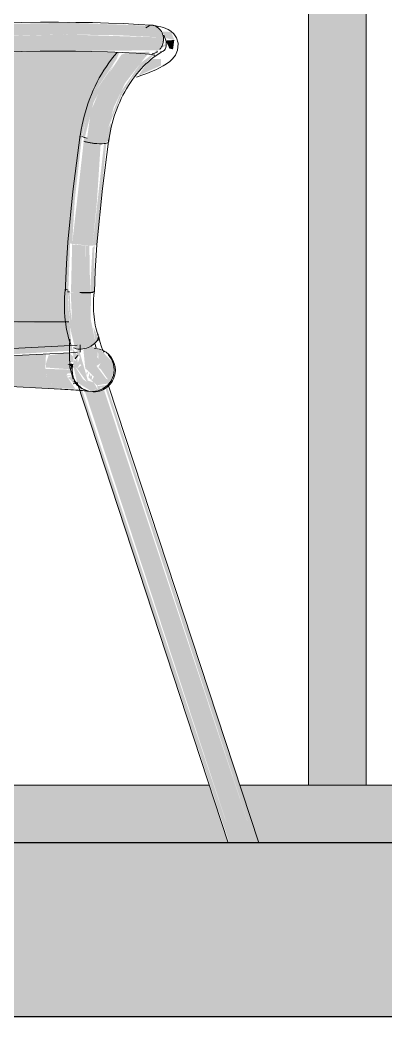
# Model space of a CAD drawing. Header units: inches. Extents: x -23227 to -2744, y -314 to 853.
# Drawn here: x -19325.59 to -19312.96, y -6.32 to 28.43 of the extents above; entities that cross this region are included whole.
import ezdxf

# ---------------------------------------------------------------- set-up
doc = ezdxf.new("R2010")
doc.units = ezdxf.units.IN
doc.header["$MEASUREMENT"] = 0
doc.linetypes.add('Grid Line 1_2_', pattern=[0.875, 0.5, -0.125, 0.125, -0.125])
doc.linetypes.add('Grid Line 1_2__2_', pattern=[0.875, 0.5, -0.125, 0.125, -0.125])
for name, color, linetype, lineweight in [('A-FLOR', 192, 'Continuous', 9), ('A-FLOR-LEVL', 51, 'Continuous', 9), ('A-GLAZ-CWMG', 51, 'Continuous', 9), ('I-FURN', 30, 'Continuous', 9)]:
    doc.layers.add(name, color=color, linetype=linetype, lineweight=lineweight)

# ---------------------------------------------------------------- blocks, each defined once
blk = doc.blocks.new('Locker Rooms and Restrooms_rvt-2-Section 8')
at = {"layer": 'A-FLOR-LEVL', "linetype": 'Grid Line 1_2__2_'}
blk.add_line((-26557.324, 0), (-21746.959, 0), dxfattribs=at)
blk = doc.blocks.new('Struct_Xcel_Sports Complex_rvt-2-Section 8')
at = {"layer": 'A-FLOR'}
blk.add_hatch(color=254, dxfattribs=at).paths.add_polyline_path([(-25258.048, -6.32), (-25189.865, -6.32), (-25174.515, -6), (-22066.14, -6), (-22066.14, 0), (-25174.515, 0), (-25189.865, -0.32), (-25287.665, -0.32), (-25303.015, 0), (-26276.89, 0), (-26276.89, -6), (-25303.015, -6), (-25287.665, -6.32)], flags=0)
at = {"layer": 'A-FLOR', "color": 10, "lineweight": 25}
for p, q in [((-25737.265, 0), (-26276.89, 0)), ((-26276.89, -6), (-25303.015, -6))]:
    blk.add_line(p, q, dxfattribs=at)
blk = doc.blocks.new('HermanMiller_Collection_Air-Chair_SideChair_Arms - Arms-457867-Section 8')
at = {"layer": 'I-FURN'}
for points in [[(-26167.835, 27.825), (-26167.966, 28.117), (-26168.134, 28.228), (-26171.089, 28.334), (-26175.791, 28.249), (-26175.645, 28.117), (-26175.562, 27.825), (-26171.222, 27.931), (-26169.395, 27.904)], [(-26167.457, 27.741), (-26167.567, 28.018), (-26167.903, 28.032), (-26167.739, 27.804)], [(-26173.455, 17.999), (-26171.074, 18.008), (-26171.126, 18.794), (-26171.056, 20.766), (-26170.645, 24.408), (-26170.634, 24.434), (-26170.476, 25.162), (-26170.115, 26.073), (-26169.448, 27.079), (-26169.354, 27.314), (-26171.708, 27.357), (-26174.995, 27.257), (-26174.806, 26.882), (-26174.705, 26.323), (-26174.616, 25.819), (-26174.554, 25.265), (-26174.604, 24.869), (-26175.548, 19.018), (-26175.45, 19.01), (-26175.639, 18.003), (-26173.868, 17.999)], [(-26170.548, 24.369), (-26170.243, 25.586), (-26169.548, 26.889), (-26170.136, 26.032), (-26170.476, 25.162), (-26170.627, 24.398), (-26170.562, 24.373)], [(-26170.382, 20.635), (-26170.278, 20.637), (-26170.13, 22.129), (-26169.999, 24.156), (-26170.475, 24.243), (-26170.466, 24.346), (-26170.568, 24.375), (-26170.983, 20.696), (-26170.39, 20.635)], [(-26170.278, 20.637), (-26170.149, 20.656), (-26169.803, 24.175), (-26169.883, 24.155), (-26170.278, 20.638)], [(-26170.983, 20.696), (-26170.856, 22.824), (-26171.061, 20.716)], [(-26170.363, 19.02), (-26170.234, 19.033), (-26170.21, 20.643), (-26170.284, 20.554), (-26170.363, 19.025)], [(-26170.847, 17.073), (-26171.04, 18.385), (-26171.07, 19.034), (-26171.122, 19.034), (-26171.06, 17.823), (-26170.883, 17.087)], [(-26170.737, 17.058), (-26170.368, 17.144), (-26170.174, 17.287), (-26170.344, 18.094), (-26170.333, 19.009), (-26171.032, 19.026), (-26170.971, 17.662), (-26170.847, 17.073)], [(-26170.174, 17.287), (-26170.084, 17.456), (-26170.254, 17.822)], [(-26171.371, 15.675), (-26171.676, 15.806), (-26171.858, 16.098), (-26171.91, 16.426), (-26176.82, 16.682), (-26177.314, 16.336), (-26177.686, 16.112), (-26177.715, 16.049), (-26177.556, 15.997), (-26171.388, 15.676)], [(-26170.985, 16.351), (-26171.11, 16.62), (-26170.93, 16.62), (-26170.944, 16.797), (-26171.093, 16.935), (-26171.798, 16.847), (-26171.895, 16.541), (-26171.886, 16.424), (-26171.117, 16.367)], [(-26170.943, 16.434), (-26170.987, 16.56), (-26171.138, 16.544), (-26170.985, 16.434), (-26170.948, 16.434)], [(-26165.503, 0), (-26165.426, 0), (-26170.701, 15.818), (-26170.777, 15.801), (-26165.557, 0)], [(-26164.99, 0), (-26164.682, 0), (-26169.907, 15.721), (-26170.414, 15.609), (-26170.555, 15.7), (-26170.54, 15.585), (-26165.426, 0), (-26165.108, 0)]]:
    blk.add_hatch(color=256, dxfattribs=at).paths.add_polyline_path(points, flags=0)
h = blk.add_hatch(color=256, dxfattribs=at)
h.paths.add_polyline_path([(-26168.217, 27.258), (-26167.959, 27.411), (-26167.834, 27.74), (-26167.835, 27.825), (-26171.222, 27.931), (-26175.56, 27.803), (-26175.529, 27.392), (-26174.785, 27.29), (-26171.333, 27.357), (-26168.074, 27.384), (-26168.174, 27.287), (-26168.221, 27.259)], flags=0)
h.paths.add_polyline_path([(-26175.526, 27.264), (-26175.548, 27.348), (-26175.529, 27.266)], flags=0)
h = blk.add_hatch(color=256, dxfattribs=at)
h.paths.add_polyline_path([(-26167.5, 27.418), (-26167.457, 27.741), (-26167.75, 27.719), (-26167.623, 27.444)], flags=0)
h.paths.add_polyline_path([(-26167.868, 27.495), (-26167.815, 27.821), (-26167.835, 27.825), (-26167.881, 27.497)], flags=0)
h = blk.add_hatch(color=256, dxfattribs=at)
h.paths.add_polyline_path([(-26169.979, 24.155), (-26169.874, 24.162), (-26169.548, 25.412), (-26169.157, 26.248), (-26168.507, 27.084), (-26168.299, 27.338), (-26169.113, 27.302), (-26169.28, 27.235), (-26169.929, 26.257), (-26170.343, 25.265), (-26170.466, 24.346), (-26170.466, 24.267), (-26170.476, 24.212), (-26170.024, 24.156)], flags=0)
h.paths.add_polyline_path([(-26167.82, 27.609), (-26167.75, 27.718), (-26167.816, 27.63)], flags=0)
h = blk.add_hatch(color=256, dxfattribs=at)
h.paths.add_polyline_path([(-26169.874, 24.162), (-26169.724, 24.272), (-26169.628, 24.9), (-26169.725, 24.726), (-26169.795, 24.461)], flags=0)
h.paths.add_polyline_path([(-26169.706, 24.798), (-26169.288, 25.821), (-26168.928, 26.414), (-26168.036, 27.373), (-26168.611, 26.951), (-26169.288, 25.968), (-26169.672, 24.993), (-26169.691, 24.881)], flags=0)
h.paths.add_polyline_path([(-26167.908, 27.452), (-26167.734, 27.56), (-26167.82, 27.601), (-26167.897, 27.462)], flags=0)
h = blk.add_hatch(color=256, dxfattribs=at)
h.paths.add_polyline_path([(-26168.358, 27), (-26168.695, 26.509), (-26167.91, 26.863), (-26167.916, 27.084), (-26168.205, 27.084), (-26168.354, 27.003)], flags=0)
h.paths.add_polyline_path([(-26168.913, 26.433), (-26168.788, 26.547), (-26168.879, 26.475)], flags=0)
h = blk.add_hatch(color=256, dxfattribs=at)
h.paths.add_polyline_path([(-26170.502, 19.016), (-26170.363, 19.02), (-26170.39, 20.635), (-26170.502, 20.635)], flags=0)
h.paths.add_polyline_path([(-26170.587, 19.015), (-26170.502, 19.016), (-26170.514, 20.639), (-26170.984, 20.677), (-26171.024, 19.031), (-26170.631, 19.016)], flags=0)
h = blk.add_hatch(color=256, dxfattribs=at)
h.paths.add_polyline_path([(-26175.775, 18.002), (-26176.129, 17.371), (-26175.813, 17.941)], flags=0)
h.paths.add_polyline_path([(-26173.135, 16.876), (-26170.966, 17.01), (-26171.02, 17.264), (-26171.071, 17.977), (-26171.096, 18.004), (-26175.835, 17.909), (-26176.397, 16.907), (-26173.868, 16.876)], flags=0)
h.paths.add_polyline_path([(-26170.851, 16.959), (-26170.831, 17.011), (-26170.869, 17.006)], flags=0)
h = blk.add_hatch(color=256, dxfattribs=at)
h.paths.add_polyline_path([(-26171.91, 16.426), (-26171.886, 16.897), (-26176.397, 16.66), (-26173.868, 16.528)], flags=0)
h.paths.add_polyline_path([(-26177.305, 17.413), (-26177.276, 17.484), (-26177.425, 17.426)], flags=0)
h = blk.add_hatch(color=256, dxfattribs=at)
h.paths.add_polyline_path([(-26170.813, 16.391), (-26170.895, 16.705), (-26170.962, 16.544)], flags=0)
h.paths.add_polyline_path([(-26170.421, 15.9), (-26170.754, 17.06), (-26170.828, 16.984), (-26170.815, 16.864), (-26170.713, 16.791), (-26170.785, 16.593), (-26170.659, 16.508), (-26170.813, 16.391), (-26170.475, 15.927)], flags=0)
h.paths.add_polyline_path([(-26170.895, 16.705), (-26170.815, 16.864), (-26170.959, 17.073), (-26170.944, 16.797)], flags=0)
h = blk.add_hatch(color=256, dxfattribs=at)
h.paths.add_polyline_path([(-26170.313, 15.975), (-26170.292, 16.162), (-26170.346, 16.108)], flags=0)
h.paths.add_polyline_path([(-26170.813, 16.391), (-26170.713, 16.545), (-26170.785, 16.593), (-26170.812, 16.77), (-26170.878, 16.64)], flags=0)
h.paths.add_polyline_path([(-26170.257, 15.585), (-26170.292, 15.62), (-26170.229, 15.69), (-26170.093, 15.649), (-26170.229, 15.902), (-26170.437, 15.975), (-26170.475, 15.927), (-26170.61, 16.024), (-26170.882, 16.462), (-26170.954, 16.535), (-26170.813, 15.908), (-26170.292, 15.59)], flags=0)
h.paths.add_polyline_path([(-26169.933, 15.711), (-26169.631, 15.908), (-26169.601, 15.945), (-26169.548, 16.561), (-26170.001, 17.042), (-26170.089, 17.03), (-26170.079, 16.721), (-26169.997, 16.577), (-26170.079, 16.435), (-26169.993, 16.361), (-26169.747, 16.012), (-26169.631, 15.97), (-26169.809, 15.821), (-26170.077, 15.787), (-26169.997, 15.744)], flags=0)
h.paths.add_polyline_path([(-26170.475, 16.148), (-26170.428, 16.291), (-26170.495, 16.238), (-26170.481, 16.174)], flags=0)
h.paths.add_polyline_path([(-26169.882, 16.533), (-26169.993, 16.579), (-26169.964, 16.879)], flags=0)
h = blk.add_hatch(color=256, dxfattribs=at)
h.paths.add_polyline_path([(-26170.282, 15.6), (-26170.126, 15.641), (-26170.351, 15.748)], flags=0)
h.paths.add_polyline_path([(-26169.993, 16.579), (-26169.882, 16.533), (-26169.964, 16.879)], flags=0)
h.paths.add_polyline_path([(-26170.378, 16.238), (-26170.421, 16.09), (-26170.313, 15.975)], flags=0)
h.paths.add_polyline_path([(-26170.126, 15.812), (-26169.702, 15.88), (-26169.675, 15.986), (-26169.809, 16.034), (-26170.141, 16.48), (-26169.993, 16.579), (-26170.112, 16.777), (-26170.089, 17.033), (-26170.322, 17.172), (-26170.597, 17.051), (-26170.53, 16.397), (-26170.229, 16.108), (-26170.313, 15.975)], flags=0)
h.paths.add_polyline_path([(-26170.087, 15.622), (-26169.999, 15.745), (-26170.126, 15.812), (-26170.093, 15.648)], flags=0)
h = blk.add_hatch(color=256, dxfattribs=at)
h.paths.add_polyline_path([(-26164.682, 0), (-26164.542, 0), (-26169.78, 15.771), (-26169.848, 15.744), (-26167.365, 8.176)], flags=0)
h.paths.add_polyline_path([(-26170.156, 17.11), (-26170.277, 17.199), (-26170.199, 17.159), (-26170.172, 17.129)], flags=0)
h = blk.add_hatch(color=256, dxfattribs=at)
h.paths.add_polyline_path([(-26170.872, 15.688), (-26171.079, 15.99), (-26171.188, 16.156), (-26171.132, 16.227), (-26170.972, 16.227), (-26170.985, 16.351), (-26171.906, 16.377), (-26171.844, 16.051), (-26171.647, 15.776), (-26171.368, 15.698), (-26170.875, 15.688)], flags=0)
h.paths.add_polyline_path([(-26170.894, 15.974), (-26170.964, 16.156), (-26171.135, 16.062)], flags=0)
h = blk.add_hatch(color=256, dxfattribs=at)
h.paths.add_polyline_path([(-26170.894, 15.974), (-26170.985, 16.434), (-26170.985, 16.351), (-26170.903, 15.997)], flags=0)
h.paths.add_polyline_path([(-26171.233, 16.098), (-26170.986, 16.166), (-26171.188, 16.156), (-26171.212, 16.126)], flags=0)
h.paths.add_polyline_path([(-26170.947, 15.865), (-26170.875, 15.959), (-26171.087, 16.045), (-26170.965, 15.908), (-26170.949, 15.871)], flags=0)
for p, q in [((-26168.322, 28.231), (-26168.443, 28.162)), ((-26167.324, 27.627), (-26167.322, 27.605)), ((-26170.093, 17.342), (-26170.065, 17.42)), ((-26170.704, 16.957), (-26170.704, 17.208)), ((-26170.155, 17.109), (-26170.204, 17.26)), ((-26171.018, 16.387), (-26170.993, 16.537)), ((-26177.58, 15.998), (-26171.391, 15.675)), ((-26170.944, 15.858), (-26170.784, 15.885)), ((-26170.813, 15.909), (-26165.593, 0)), ((-26164.541, 0), (-26169.723, 15.793))]:
    blk.add_line(p, q, dxfattribs=at)
at = {"layer": 'I-FURN', "flags": 128}
for points in [[(-26168.236, 28.25), (-26168.705, 28.28), (-26169.202, 28.306), (-26169.726, 28.326), (-26170.277, 28.34), (-26170.854, 28.35), (-26171.455, 28.353), (-26172.081, 28.352), (-26172.73, 28.345), (-26173.401, 28.332), (-26174.093, 28.314), (-26174.806, 28.291), (-26175.537, 28.263), (-26175.813, 28.251)], [(-26167.324, 27.627), (-26167.379, 27.817), (-26167.474, 27.954), (-26167.572, 28.041), (-26167.664, 28.098), (-26167.749, 28.137), (-26167.832, 28.167), (-26167.916, 28.191), (-26168.001, 28.211), (-26168.091, 28.228), (-26168.185, 28.243), (-26168.212, 28.247)], [(-26167.322, 27.605), (-26167.344, 27.389), (-26167.419, 27.218), (-26167.514, 27.092), (-26167.616, 26.996), (-26167.724, 26.915), (-26167.839, 26.843), (-26167.963, 26.776), (-26168.098, 26.712), (-26168.245, 26.648), (-26168.404, 26.586), (-26168.576, 26.523), (-26168.761, 26.461)], [(-26168.316, 27.253), (-26168.77, 27.283), (-26169.254, 27.307), (-26169.766, 27.327), (-26170.306, 27.341), (-26170.873, 27.35), (-26171.466, 27.353), (-26172.084, 27.352), (-26172.725, 27.344), (-26173.389, 27.332), (-26174.075, 27.314), (-26174.781, 27.291), (-26175.506, 27.263), (-26175.762, 27.252)], [(-26169.432, 27.313), (-26169.529, 27.196), (-26169.623, 27.076), (-26169.714, 26.953), (-26169.802, 26.826), (-26169.886, 26.696), (-26169.967, 26.563), (-26170.045, 26.427), (-26170.118, 26.289), (-26170.189, 26.148), (-26170.255, 26.005), (-26170.318, 25.86), (-26170.376, 25.713), (-26170.431, 25.564), (-26170.481, 25.414), (-26170.527, 25.263), (-26170.569, 25.111), (-26170.607, 24.958), (-26170.64, 24.804), (-26170.669, 24.65), (-26170.694, 24.496), (-26170.714, 24.342)], [(-26167.841, 27.355), (-26167.927, 27.306), (-26168.012, 27.252), (-26168.098, 27.193), (-26168.183, 27.13), (-26168.268, 27.062), (-26168.351, 26.99), (-26168.434, 26.913), (-26168.516, 26.833), (-26168.596, 26.748), (-26168.675, 26.66), (-26168.752, 26.567), (-26168.827, 26.472), (-26168.9, 26.372), (-26168.971, 26.27), (-26169.04, 26.164), (-26169.106, 26.056), (-26169.169, 25.944), (-26169.23, 25.831), (-26169.287, 25.715), (-26169.342, 25.597), (-26169.394, 25.477), (-26169.442, 25.355), (-26169.487, 25.233), (-26169.529, 25.109), (-26169.567, 24.984), (-26169.602, 24.858), (-26169.633, 24.732), (-26169.66, 24.605), (-26169.684, 24.479), (-26169.704, 24.353), (-26169.72, 24.228)], [(-26168.124, 27.21), (-26168.133, 27.213), (-26168.159, 27.221), (-26168.198, 27.231), (-26168.25, 27.241), (-26168.313, 27.251), (-26168.341, 27.256)], [(-26170.709, 24.462), (-26170.955, 22.511), (-26171.128, 20.756)], [(-26170.131, 20.671), (-26169.938, 22.606), (-26169.719, 24.323)], [(-26171.128, 20.756), (-26171.18, 20.009), (-26171.212, 19.26), (-26171.217, 19.062)], [(-26170.217, 19.041), (-26170.192, 19.763), (-26170.147, 20.482), (-26170.131, 20.671)], [(-26171.034, 17.218), (-26171.072, 17.332), (-26171.106, 17.448), (-26171.137, 17.567), (-26171.164, 17.688), (-26171.187, 17.812), (-26171.207, 17.937), (-26171.223, 18.064), (-26171.235, 18.192), (-26171.244, 18.322), (-26171.249, 18.453), (-26171.251, 18.585), (-26171.249, 18.719), (-26171.244, 18.853), (-26171.235, 18.987), (-26171.223, 19.122), (-26171.219, 19.161)], [(-26170.091, 17.551), (-26170.118, 17.631), (-26170.142, 17.714), (-26170.164, 17.8), (-26170.184, 17.889), (-26170.202, 17.981), (-26170.216, 18.076), (-26170.229, 18.174), (-26170.238, 18.274), (-26170.245, 18.376), (-26170.249, 18.48), (-26170.251, 18.585), (-26170.249, 18.692), (-26170.245, 18.801), (-26170.238, 18.91), (-26170.228, 19.02), (-26170.225, 19.052)], [(-26170.951, 16.024), (-26171.06, 16.433), (-26171.08, 16.858), (-26171.073, 17.166), (-26171.061, 17.406)], [(-26170.065, 17.42), (-26170.072, 17.498), (-26170.111, 17.57)], [(-26169.88, 16.955), (-26169.891, 16.971), (-26169.93, 17.046), (-26169.968, 17.139), (-26170.028, 17.328), (-26170.068, 17.486)], [(-26186.878, 17.056), (-26180.75, 16.732), (-26174.602, 16.755), (-26170.809, 16.943)], [(-26186.874, 17.307), (-26180.76, 16.983), (-26174.626, 17.005), (-26170.81, 17.193)], [(-26170.036, 17.056), (-26170.108, 17.074), (-26170.166, 17.084), (-26170.219, 17.092)], [(-26169.742, 16.872), (-26169.625, 16.717), (-26169.552, 16.537), (-26169.528, 16.344)], [(-26169.528, 16.344), (-26169.555, 16.151), (-26169.631, 15.97), (-26169.751, 15.816), (-26169.907, 15.697), (-26170.087, 15.622), (-26170.281, 15.597)], [(-26170.406, 15.604), (-26170.414, 15.605), (-26170.438, 15.608), (-26170.472, 15.612), (-26170.516, 15.617), (-26170.568, 15.622), (-26170.628, 15.627), (-26170.696, 15.632), (-26170.77, 15.638), (-26170.852, 15.644), (-26170.94, 15.649), (-26171.034, 15.655), (-26171.134, 15.661), (-26171.241, 15.667), (-26171.353, 15.673), (-26171.391, 15.675)], [(-26170.474, 15.622), (-26170.653, 15.697), (-26170.806, 15.816), (-26170.923, 15.97)]]:
    blk.add_lwpolyline(points, dxfattribs=at)
at = {"layer": 'I-FURN'}
for centre, major_axis, ratio, start_param, end_param in [((-26168.082, 27.793), (-0.241, 0.438), 0.575844, 5.706994, 6.230592), ((-26168.082, 27.793), (-0.241, 0.438), 0.575844, 4.136197, 4.659796), ((-26168.082, 27.793), (-0.241, 0.438), 0.575844, 2.8272, 4.136197), ((-26170.214, 24.392), (-0.495, 0.07), 0.185134, 0.540717, 0.802516), ((-26170.214, 24.392), (-0.495, 0.07), 0.185134, 0.816106, 1.064316), ((-26170.217, 24.285), (-0.497, 0.057), 0.234229, 0.788125, 1.043613), ((-26170.217, 24.285), (-0.497, 0.057), 0.234229, 1.049924, 1.307964), ((-26170.217, 24.285), (-0.497, 0.057), 0.234229, 1.311723, 1.570172), ((-26170.217, 24.285), (-0.497, 0.057), 0.234229, 1.573523, 2.358921), ((-26170.217, 24.285), (-0.497, 0.057), 0.234229, 2.358921, 2.88252), ((-26170.217, 24.285), (-0.497, 0.057), 0.234229, 3.141593, 3.144319), ((-26170.722, 19.106), (-0.497, 0.055), 0.180952, 0.394781, 0.656581), ((-26170.717, 19.052), (-0.5, 0.01), 0.069551, 0.525417, 0.787217), ((-26170.717, 19.052), (-0.5, 0.01), 0.069551, 1.572615, 2.358013), ((-26170.722, 19.106), (-0.497, 0.055), 0.180952, 1.703778, 2.489176), ((-26170.717, 19.052), (-0.5, 0.01), 0.069551, 2.358013, 3.141593), ((-26170.722, 19.106), (-0.497, 0.055), 0.180952, 2.489176, 2.750976), ((-26170.717, 19.052), (-0.5, 0.01), 0.069551, 3.143411, 3.405211), ((-26170.722, 19.106), (-0.497, 0.055), 0.180952, 3.012775, 3.274575), ((-26170.563, 17.385), (0.471, 0.167), 0.596783, 5.443965, 5.967563), ((-26170.563, 17.385), (0.471, 0.167), 0.596783, 6.229363, 6.283185), ((-26170.563, 17.385), (0.471, 0.167), 0.596783, 3.611369, 3.873168), ((-26170.563, 17.385), (0.471, 0.167), 0.596783, 3.873168, 4.920366), ((-26170.563, 17.385), (0.471, 0.167), 0.596783, 4.962112, 5.443965), ((-26170.238, 16.334), (0.202, 0.722), 0.995009, 4.962286, 6.283185), ((-26170.238, 16.334), (0.202, 0.722), 0.995009, 1.097267, 1.297094), ((-26170.238, 16.334), (0.202, 0.722), 0.995009, 1.820693, 3.391489), ((-26170.238, 16.334), (0.202, 0.722), 0.995009, 1.568307, 1.820693), ((-26170.238, 16.334), (0.202, 0.722), 0.995009, 3.391489, 4.962286)]:
    blk.add_ellipse(centre, major_axis=major_axis, ratio=ratio, start_param=start_param, end_param=end_param, dxfattribs=at)
for points in [[(-26168.331, 28.245), (-26168.291, 28.252), (-26168.251, 28.252), (-26168.212, 28.247)], [(-26167.835, 27.825), (-26167.831, 27.788), (-26167.831, 27.751), (-26167.834, 27.713)]]:
    blk.add_open_spline(points, degree=3, dxfattribs=at)
for points, knots in [([(-26168.134, 28.228), (-26168.103, 28.217), (-26168.012, 28.172), (-26167.89, 28.042), (-26167.843, 27.899), (-26167.835, 27.825)], [-0.7142857, -0.7142857, -0.7142857, -0.7142857, -0.5714286, -0.2857143, 0, 0, 0, 0]), ([(-26167.835, 27.706), (-26167.837, 27.69), (-26167.847, 27.618), (-26167.883, 27.513), (-26167.936, 27.44), (-26167.96, 27.413)], [-0.8484246, -0.8484246, -0.8484246, -0.8484246, -0.7857143, -0.5714286, -0.4285714, -0.4285714, -0.4285714, -0.4285714]), ([(-26168.036, 27.338), (-26168.064, 27.317), (-26168.123, 27.282), (-26168.188, 27.263), (-26168.221, 27.257)], [-0.2857143, -0.2857143, -0.2857143, -0.2857143, -0.1428571, -0.0010681, -0.0010681, -0.0010681, -0.0010681]), ([(-26175.772, 18.003), (-26174.99, 18), (-26173.41, 17.997), (-26171.875, 18.001), (-26171.097, 18.004)], [-0.9089628, -0.9089628, -0.9089628, -0.9089628, -0.5, -0.0731199, -0.0731199, -0.0731199, -0.0731199])]:
    blk.add_open_spline(points, degree=3, knots=knots, dxfattribs=at)
blk = doc.blocks.new('Rectangular Mullion - Exterior 2_ x 4_5_-1135280-Section 8')
at = {"layer": 'A-GLAZ-CWMG'}
blk.add_hatch(color=256, dxfattribs=at).paths.add_polyline_path([(-26156.589, 0), (-26128.015, 0), (-26128.015, 2), (-26161.828, 2), (-26161.828, 0)], flags=0)
blk.add_line((-26161.828, 2), (-26128.015, 2), dxfattribs=at)
blk = doc.blocks.new('Rectangular Mullion - Exterior 2_ x 4_5_-V25-Section 8')
at = {"layer": 'A-GLAZ-CWMG'}
h = blk.add_hatch(color=256, dxfattribs=at)
h.paths.add_polyline_path([(-26165.592, 0), (-26166.248, 2), (-26178.031, 2), (-26177.963, 0), (-26171.368, 0)], flags=0)
h.paths.add_polyline_path([(-26191.555, 0), (-26191.637, 0.01), (-26191.637, 0.25), (-26198.015, 0.25), (-26198.015, 0), (-26191.612, 0)], flags=0)
h.paths.add_polyline_path([(-26184.737, 0), (-26184.737, 0.25), (-26190.623, 0.25), (-26190.56, 0), (-26189.73, 0)], flags=0)
h.paths.add_polyline_path([(-26183.029, 0), (-26179.661, 0), (-26180.219, 2), (-26190.521, 2), (-26190.56, 0.75), (-26183.029, 0.75), (-26183.029, 0.25), (-26184.478, 0.25), (-26184.478, 0)], flags=0)
h.paths.add_polyline_path([(-26164.542, 0), (-26161.828, 0), (-26161.828, 2), (-26165.199, 2), (-26164.565, 0.068)], flags=0)
h.paths.add_polyline_path([(-26196.464, 0.75), (-26191.594, 0.75), (-26191.555, 2), (-26196.464, 2)], flags=0)
h.paths.add_polyline_path([(-26179.032, 1.458), (-26179.06, 2), (-26179.176, 1.976), (-26179.039, 1.485)], flags=0)
for p, q in [((-26178.031, 2), (-26166.242, 2)), ((-26165.2, 2), (-26161.828, 2))]:
    blk.add_line(p, q, dxfattribs=at)
blk = doc.blocks.new('Rectangular Mullion - Exterior 2_ x 4_5_-1142343-Section 8')
at = {"layer": 'A-GLAZ-CWMG'}
blk.add_hatch(color=256, dxfattribs=at).paths.add_polyline_path([(-26162.828, 2), (-26160.828, 2), (-26160.828, 96), (-26162.828, 96), (-26162.828, 8.176)], flags=0)
for p, q in [((-26162.828, 96), (-26162.828, 2)), ((-26160.828, 96), (-26160.828, 2)), ((-26160.828, 2), (-26162.828, 2))]:
    blk.add_line(p, q, dxfattribs=at)

msp = doc.modelspace()

# ---------------------------------------------------------------- linework, layer by layer
at = {"layer": 'A-FLOR-LEVL', "linetype": 'Grid Line 1_2_'}
msp.add_line((-19710.13206, 0), (-14899.76744, 0), dxfattribs=at)

# ---------------------------------------------------------------- block references
at = {"layer": 'A-GLAZ-CWMG'}
for name in ['Rectangular Mullion - Exterior 2_ x 4_5_-1142343-Section 8', 'Rectangular Mullion - Exterior 2_ x 4_5_-V25-Section 8', 'Rectangular Mullion - Exterior 2_ x 4_5_-1135280-Section 8']:
    msp.add_blockref(name, (6847.1916, 0), dxfattribs=at)
at = {"layer": 'I-FURN'}
msp.add_blockref('HermanMiller_Collection_Air-Chair_SideChair_Arms - Arms-457867-Section 8', (6847.1916, 0), dxfattribs=at)

# ---------------------------------------------------------------- next in the draw order: block references
at = {"color": 130, "lineweight": 5}
msp.add_blockref('Locker Rooms and Restrooms_rvt-2-Section 8', (6847.1916, 0), dxfattribs=at)

# ---------------------------------------------------------------- next in the draw order: block references
msp.add_blockref('Struct_Xcel_Sports Complex_rvt-2-Section 8', (6847.1916, 0), dxfattribs=at)

doc.saveas('drawing.dxf')
